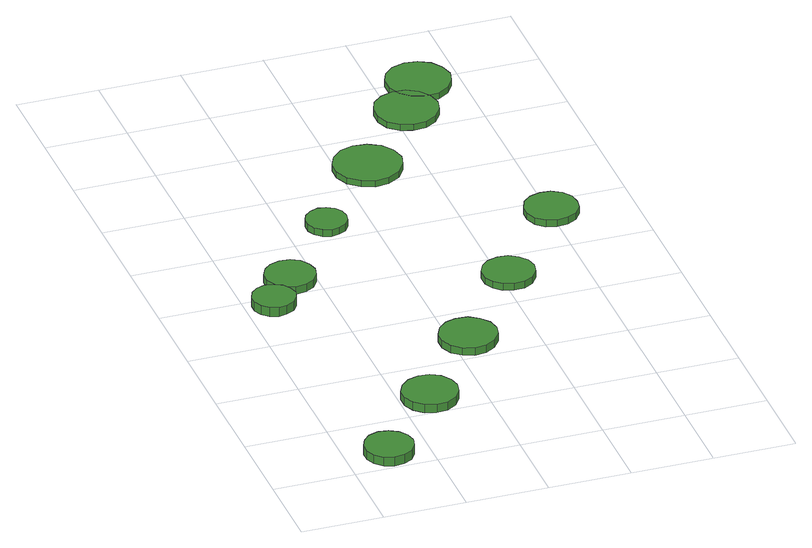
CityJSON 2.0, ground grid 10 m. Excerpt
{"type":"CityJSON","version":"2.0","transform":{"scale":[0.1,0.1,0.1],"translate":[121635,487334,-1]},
"CityObjects":{
"tree1":{"type":"SolitaryVegetationObject","attributes":{"function":"something"},"geometry":[{"type":"MultiSurface","lod":"1","boundaries":[[[0,1,2,3,4,5,6,7,8,9,10,11,12,13,14]],[[15,16,17,18,19,20,21,22,23,24,25,26,27,28,29]],[[0,29,28,1]],[[1,28,27,2]],[[2,27,26,3]],[[3,26,25,4]],[[4,25,24,5]],[[5,24,23,6]],[[6,23,22,7]],[[7,22,21,8]],[[8,21,20,9]],[[9,20,19,10]],[[10,19,18,11]],[[11,18,17,12]],[[12,17,16,13]],[[13,16,15,14]],[[14,15,29,0]]]}]},
"tree2":{"type":"SolitaryVegetationObject","attributes":{"function":"something"},"geometry":[{"type":"MultiSurface","lod":"1","boundaries":[[[30,31,32,33,34,35,36,37,38,39,40,41,42,43,44]],[[45,46,47,48,49,50,51,52,53,54,55,56,57,58,59]],[[30,59,58,31]],[[31,58,57,32]],[[32,57,56,33]],[[33,56,55,34]],[[34,55,54,35]],[[35,54,53,36]],[[36,53,52,37]],[[37,52,51,38]],[[38,51,50,39]],[[39,50,49,40]],[[40,49,48,41]],[[41,48,47,42]],[[42,47,46,43]],[[43,46,45,44]],[[44,45,59,30]]]}]},
"tree3":{"type":"SolitaryVegetationObject","attributes":{"function":"something"},"geometry":[{"type":"MultiSurface","lod":"1","boundaries":[[[60,61,62,63,64,65,66,67,68,69,70,71,72,73,74]],[[75,76,77,78,79,80,81,82,83,84,85,86,87,88,89]],[[60,89,88,61]],[[61,88,87,62]],[[62,87,86,63]],[[63,86,85,64]],[[64,85,84,65]],[[65,84,83,66]],[[66,83,82,67]],[[67,82,81,68]],[[68,81,80,69]],[[69,80,79,70]],[[70,79,78,71]],[[71,78,77,72]],[[72,77,76,73]],[[73,76,75,74]],[[74,75,89,60]]]}]},
"tree4":{"type":"SolitaryVegetationObject","attributes":{"function":"something"},"geometry":[{"type":"MultiSurface","lod":"1","boundaries":[[[90,91,92,93,94,95,96,97,98,99,100,101,102,103,104]],[[105,106,107,108,109,110,111,112,113,114,115,116,117,118,119]],[[90,119,118,91]],[[91,118,117,92]],[[92,117,116,93]],[[93,116,115,94]],[[94,115,114,95]],[[95,114,113,96]],[[96,113,112,97]],[[97,112,111,98]],[[98,111,110,99]],[[99,110,109,100]],[[100,109,108,101]],[[101,108,107,102]],[[102,107,106,103]],[[103,106,105,104]],[[104,105,119,90]]]}]},
"tree5":{"type":"SolitaryVegetationObject","attributes":{"function":"something"},"geometry":[{"type":"MultiSurface","lod":"1","boundaries":[[[120,121,122,123,124,125,126,127,128,129,130,131,132,133,134]],[[135,136,137,138,139,140,141,142,143,144,145,146,147,148,149]],[[120,149,148,121]],[[121,148,147,122]],[[122,147,146,123]],[[123,146,145,124]],[[124,145,144,125]],[[125,144,143,126]],[[126,143,142,127]],[[127,142,141,128]],[[128,141,140,129]],[[129,140,139,130]],[[130,139,138,131]],[[131,138,137,132]],[[132,137,136,133]],[[133,136,135,134]],[[134,135,149,120]]]}]},
"tree6":{"type":"SolitaryVegetationObject","attributes":{"function":"something"},"geometry":[{"type":"MultiSurface","lod":"1","boundaries":[[[150,151,152,153,154,155,156,157,158,159,160,161,162,163,164]],[[165,166,167,168,169,170,171,172,173,174,175,176,177,178,179]],[[150,179,178,151]],[[151,178,177,152]],[[152,177,176,153]],[[153,176,175,154]],[[154,175,174,155]],[[155,174,173,156]],[[156,173,172,157]],[[157,172,171,158]],[[158,171,170,159]],[[159,170,169,160]],[[160,169,168,161]],[[161,168,167,162]],[[162,167,166,163]],[[163,166,165,164]],[[164,165,179,150]]]}]},
"tree7":{"type":"SolitaryVegetationObject","attributes":{"function":"something"},"geometry":[{"type":"MultiSurface","lod":"1","boundaries":[[[180,181,182,183,184,185,186,187,188,189,190,191,192,193,194]],[[195,196,197,198,199,200,201,202,203,204,205,206,207,208,209]],[[180,209,208,181]],[[181,208,207,182]],[[182,207,206,183]],[[183,206,205,184]],[[184,205,204,185]],[[185,204,203,186]],[[186,203,202,187]],[[187,202,201,188]],[[188,201,200,189]],[[189,200,199,190]],[[190,199,198,191]],[[191,198,197,192]],[[192,197,196,193]],[[193,196,195,194]],[[194,195,209,180]]]}]},
"tree8":{"type":"SolitaryVegetationObject","attributes":{"function":"something"},"geometry":[{"type":"MultiSurface","lod":"1","boundaries":[[[210,211,212,213,214,215,216,217,218,219,220,221,222,223,224]],[[225,226,227,228,229,230,231,232,233,234,235,236,237,238,239]],[[210,239,238,211]],[[211,238,237,212]],[[212,237,236,213]],[[213,236,235,214]],[[214,235,234,215]],[[215,234,233,216]],[[216,233,232,217]],[[217,232,231,218]],[[218,231,230,219]],[[219,230,229,220]],[[220,229,228,221]],[[221,228,227,222]],[[222,227,226,223]],[[223,226,225,224]],[[224,225,239,210]]]}]},
"tree9":{"type":"SolitaryVegetationObject","attributes":{"function":"something"},"geometry":[{"type":"MultiSurface","lod":"1","boundaries":[[[240,241,242,243,244,245,246,247,248,249,250,251,252,253,254]],[[255,256,257,258,259,260,261,262,263,264,265,266,267,268,269]],[[240,269,268,241]],[[241,268,267,242]],[[242,267,266,243]],[[243,266,265,244]],[[244,265,264,245]],[[245,264,263,246]],[[246,263,262,247]],[[247,262,261,248]],[[248,261,260,249]],[[249,260,259,250]],[[250,259,258,251]],[[251,258,257,252]],[[252,257,256,253]],[[253,256,255,254]],[[254,255,269,240]]]}]},
"tree10":{"type":"SolitaryVegetationObject","attributes":{"function":"something"},"geometry":[{"type":"MultiSurface","lod":"1","boundaries":[[[270,271,272,273,274,275,276,277,278,279,280,281,282,283,284]],[[285,286,287,288,289,290,291,292,293,294,295,296,297,298,299]],[[270,299,298,271]],[[271,298,297,272]],[[272,297,296,273]],[[273,296,295,274]],[[274,295,294,275]],[[275,294,293,276]],[[276,293,292,277]],[[277,292,291,278]],[[278,291,290,279]],[[279,290,289,280]],[[280,289,288,281]],[[281,288,287,282]],[[282,287,286,283]],[[283,286,285,284]],[[284,285,299,270]]]}]},
"tree11":{"type":"SolitaryVegetationObject","attributes":{"function":"something"},"geometry":[{"type":"MultiSurface","lod":"1","boundaries":[[[300,301,302,303,304,305,306,307,308,309,310,311,312,313,314]],[[315,316,317,318,319,320,321,322,323,324,325,326,327,328,329]],[[300,329,328,301]],[[301,328,327,302]],[[302,327,326,303]],[[303,326,325,304]],[[304,325,324,305]],[[305,324,323,306]],[[306,323,322,307]],[[307,322,321,308]],[[308,321,320,309]],[[309,320,319,310]],[[310,319,318,311]],[[311,318,317,312]],[[312,317,316,313]],[[313,316,315,314]],[[314,315,329,300]]]}]}
},
"vertices":[
[82,33,18],[79,45,18],[72,55,18],[61,61,18],[49,63,18],[37,59,18],[28,50,18],[23,39,18],[23,27,18],[28,16,18],[37,7,18],[49,3,18],[61,5,18],[72,11,18],[79,21,18],[79,21,6],[72,11,6],[61,5,6],[49,3,6],[37,7,6],[28,16,6],[23,27,6],[23,39,6],[28,50,6],[37,59,6],[49,63,6],[61,61,6],[72,55,6],[79,45,6],[82,33,6],
[60,383,20],[57,393,20],[51,402,20],[41,407,20],[31,409,20],[20,405,20],[12,398,20],[8,388,20],[8,377,20],[12,367,20],[20,360,20],[31,356,20],[41,358,20],[51,363,20],[57,372,20],[57,372,8],[51,363,8],[41,358,8],[31,356,8],[20,360,8],[12,367,8],[8,377,8],[8,388,8],[12,398,8],[20,405,8],[31,409,8],[41,407,8],[51,402,8],[57,393,8],[60,383,8],
[170,133,17],[167,146,17],[159,158,17],[147,165,17],[133,166,17],[120,162,17],[109,152,17],[103,140,17],[103,126,17],[109,113,17],[120,103,17],[133,99,17],[147,100,17],[159,108,17],[167,119,17],[167,119,6],[159,108,6],[147,100,6],[133,99,6],[120,103,6],[109,113,6],[103,126,6],[103,140,6],[109,152,6],[120,162,6],[133,166,6],[147,165,6],[159,158,6],[167,146,6],[170,133,6],
[99,427,18],[96,439,18],[89,450,18],[78,456,18],[65,457,18],[53,453,18],[44,445,18],[38,433,18],[38,420,18],[44,409,18],[53,400,18],[65,396,18],[78,398,18],[89,404,18],[96,414,18],[96,414,8],[89,404,8],[78,398,8],[65,396,8],[53,400,8],[44,409,8],[38,420,8],[38,433,8],[44,445,8],[53,453,8],[65,457,8],[78,456,8],[89,450,8],[96,439,8],[99,427,8],
[254,238,17],[251,252,17],[242,263,17],[230,271,17],[215,272,17],[202,268,17],[191,258,17],[185,245,17],[185,231,17],[191,217,17],[202,208,17],[215,203,17],[230,205,17],[242,212,17],[251,224,17],[251,224,7],[242,212,7],[230,205,7],[215,203,7],[202,208,7],[191,217,7],[185,231,7],[185,245,7],[191,258,7],[202,268,7],[215,272,7],[230,271,7],[242,263,7],[251,252,7],[254,238,7],
[172,528,18],[170,538,18],[164,546,18],[155,551,18],[145,553,18],[135,549,18],[127,542,18],[123,533,18],[123,522,18],[127,513,18],[135,506,18],[145,502,18],[155,504,18],[164,509,18],[170,517,18],[170,517,9],[164,509,9],[155,504,9],[145,502,9],[135,506,9],[127,513,9],[123,522,9],[123,533,9],[127,542,9],[135,549,9],[145,553,9],[155,551,9],[164,546,9],[170,538,9],[172,528,9],
[340,354,17],[337,367,17],[329,377,17],[318,384,17],[305,385,17],[292,381,17],[283,373,17],[277,361,17],[277,347,17],[283,335,17],[292,327,17],[305,323,17],[318,324,17],[329,330,17],[337,341,17],[337,341,8],[329,330,8],[318,324,8],[305,323,8],[292,327,8],[283,335,8],[277,347,8],[277,361,8],[283,373,8],[292,381,8],[305,385,8],[318,384,8],[329,377,8],[337,367,8],[340,354,8],
[274,629,18],[270,646,18],[260,660,18],[245,668,18],[228,670,18],[212,665,18],[199,653,18],[192,638,18],[192,621,18],[199,605,18],[212,594,18],[228,588,18],[245,590,18],[260,599,18],[270,613,18],[270,613,10],[260,599,10],[245,590,10],[228,588,10],[212,594,10],[199,605,10],[192,621,10],[192,638,10],[199,653,10],[212,665,10],[228,670,10],[245,668,10],[260,660,10],[270,646,10],[274,629,10],
[353,730,18],[349,746,18],[340,759,18],[326,767,18],[310,768,18],[295,763,18],[283,753,18],[277,738,18],[277,722,18],[283,707,18],[295,697,18],[310,692,18],[326,693,18],[340,701,18],[349,714,18],[349,714,10],[340,701,10],[326,693,10],[310,692,10],[295,697,10],[283,707,10],[277,722,10],[277,738,10],[283,753,10],[295,763,10],[310,768,10],[326,767,10],[340,759,10],[349,746,10],[353,730,10],
[432,470,18],[430,483,18],[422,494,18],[410,501,18],[397,502,18],[384,498,18],[374,489,18],[369,477,18],[369,464,18],[374,451,18],[384,442,18],[397,438,18],[410,440,18],[422,446,18],[430,457,18],[430,457,9],[422,446,9],[410,440,9],[397,438,9],[384,442,9],[374,451,9],[369,464,9],[369,477,9],[374,489,9],[384,498,9],[397,502,9],[410,501,9],[422,494,9],[430,483,9],[432,470,9],
[387,785,18],[383,801,18],[374,814,18],[360,822,18],[344,824,18],[328,819,18],[316,808,18],[310,794,18],[310,777,18],[316,763,18],[328,752,18],[344,747,18],[360,748,18],[374,757,18],[383,770,18],[383,770,10],[374,757,10],[360,748,10],[344,747,10],[328,752,10],[316,763,10],[310,777,10],[310,794,10],[316,808,10],[328,819,10],[344,824,10],[360,822,10],[374,814,10],[383,801,10],[387,785,10]
]}
